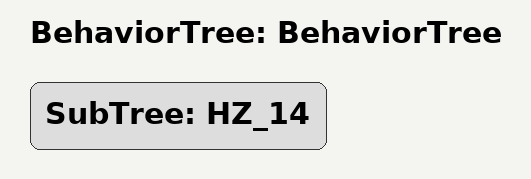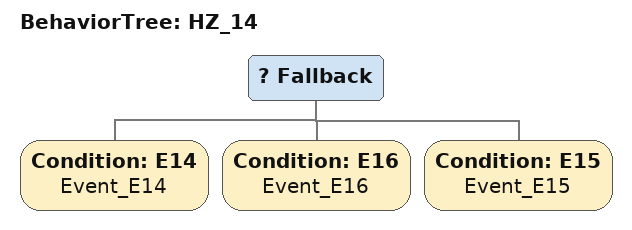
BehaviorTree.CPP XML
<?xml version="1.0" ?>
<root main_tree_to_execute="BehaviorTree">
  <BehaviorTree ID="BehaviorTree">
    <SubTree ID="HZ_14"/>
  </BehaviorTree>
  <BehaviorTree ID="HZ_14">
    <Fallback>
      <Condition ID="E14" name="Event_E14"/>
      <Condition ID="E16" name="Event_E16"/>
      <Condition ID="E15" name="Event_E15"/>
    </Fallback>
  </BehaviorTree>
</root>
